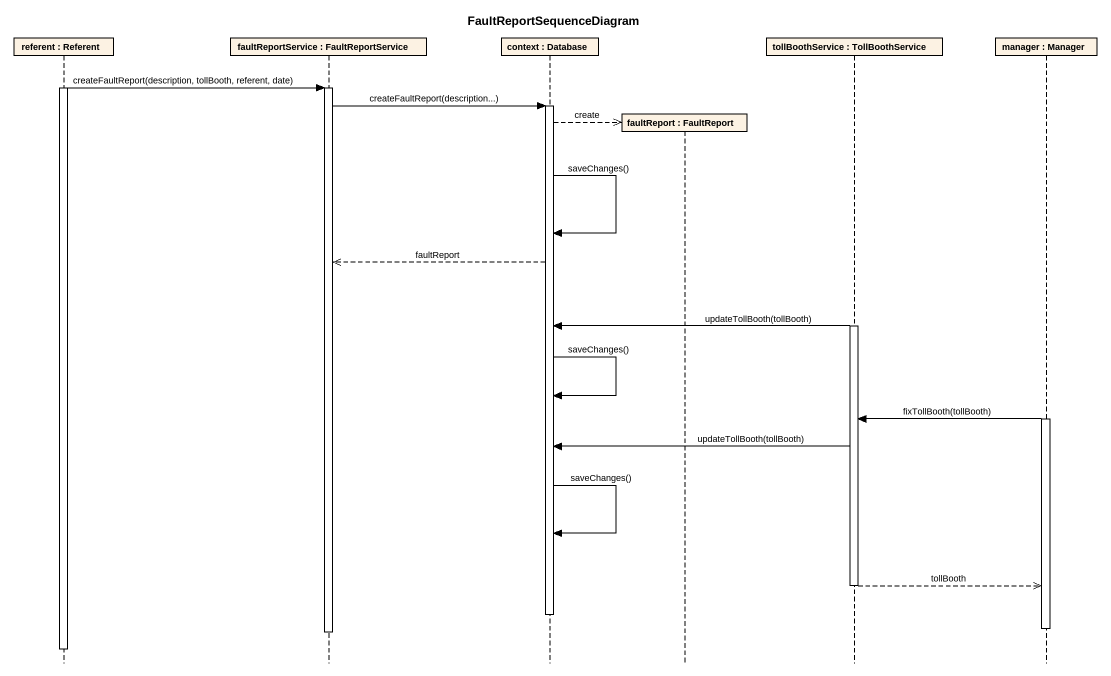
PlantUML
@startuml
title FaultReportSequenceDiagram
hide footbox
participant "referent : Referent" as referent
participant "faultReportService : FaultReportService" as faultReportService
participant "context : Database" as context
participant "faultReport : FaultReport" as faultReport
participant "tollBoothService : TollBoothService" as tollBoothService
participant "manager : Manager" as manager

activate referent
referent -> faultReportService : createFaultReport(description, tollBooth, referent, date)
activate faultReportService
faultReportService -> context : createFaultReport(description...)
activate context
context -->> faultReport ** : create
context -> context : saveChanges()
context -->> faultReportService : faultReport
activate tollBoothService
tollBoothService -> context : updateTollBooth(tollBooth)
context -> context : saveChanges()
activate manager
manager -> tollBoothService : fixTollBooth(tollBooth)
tollBoothService -> context : updateTollBooth(tollBooth)
context -> context : saveChanges()
tollBoothService -->> manager : tollBooth
deactivate tollBoothService
deactivate context
deactivate manager
deactivate faultReportService
deactivate referent
@enduml
